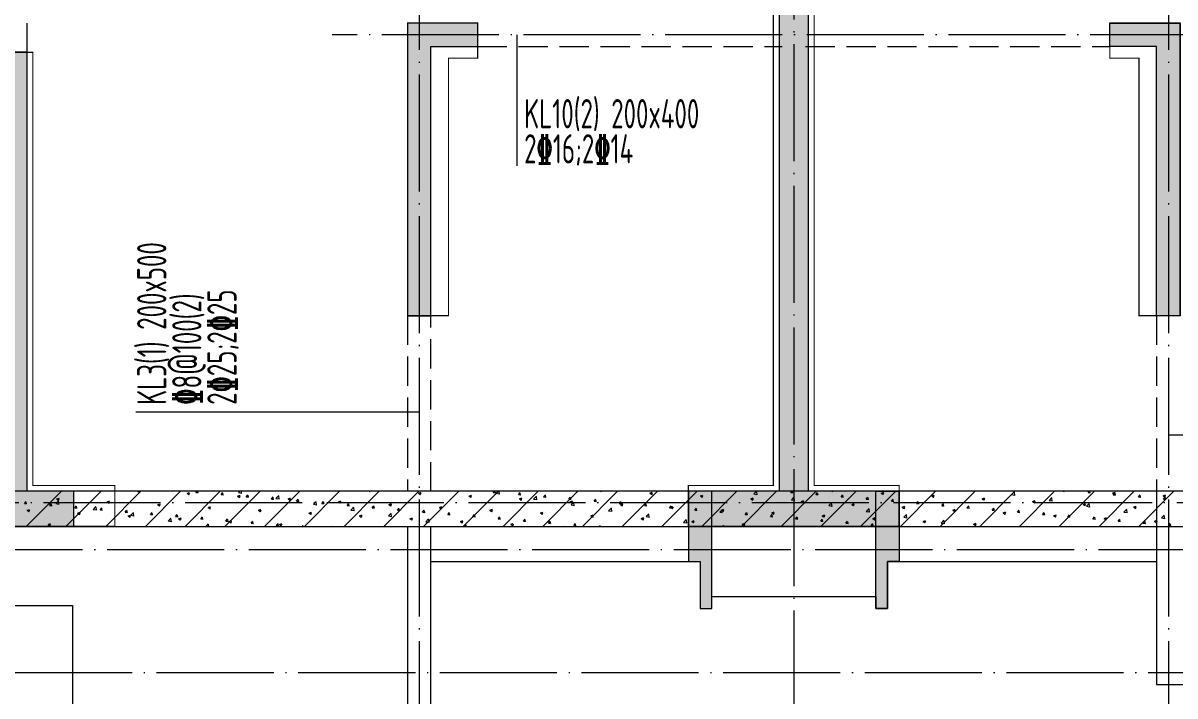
# Model space of a CAD drawing. Extents: x 5874492 to 7194610, y -939842 to -279257.
# Drawn here: x 6924062 to 6933902, y -455056 to -449307 of the extents above; entities that cross this region are included whole.
import ezdxf

# ---------------------------------------------------------------- set-up
doc = ezdxf.new("R2010")
doc.units = 0
doc.header["$LTSCALE"] = 1000
doc.linetypes.add('DASH', pattern=[0.35, 0.25, -0.1])
doc.linetypes.add('DOTE', pattern=[2.4200000000000004, 2, -0.2, 0.02, -0.2])
for name, color, linetype, lineweight in [('A-轴线-塔楼', 1, 'DOTE', 9), ('A-轴线-隔墙', 41, 'DOTE', 9), ('S-基础-DQ', 6, 'Continuous', 20), ('S-基础-HATCH', 251, 'Continuous', 20), ('S-墙柱-HATCH', 251, 'Continuous', 20), ('S-墙柱-WALL', 6, 'Continuous', 20), ('S-大样-HATCH', 251, 'Continuous', 20), ('S-大样-实线', 2, 'Continuous', 20), ('S-板-BEAM', 4, 'DASH', 20), ('S-板-BEAM-CON', 2, 'Continuous', 20), ('S-板-COLU', 50, 'DASH', 20), ('S-板-模板线条', 140, 'Continuous', 20), ('S-梁-垂直集中标注', 45, 'Continuous', 20), ('S-梁-水平集中标注', 191, 'Continuous', 20)]:
    doc.layers.add(name, color=color, linetype=linetype, lineweight=lineweight)
doc.styles.add('样式 1', font='tssdeng.shx', dxfattribs={"width": 0.7, "bigfont": 'tssdchn.shx'})

# ---------------------------------------------------------------- blocks, each defined once
blk = doc.blocks.new('20191023.11405152')
at = {"layer": 'S-大样-HATCH'}
h = blk.add_hatch(color=256, dxfattribs=at)
h.dxf.hatch_style = 1
h.paths.add_polyline_path([(-99.99999995809048, 0), (0, 0), (-5.774199962615967e-08, -399.9999999129213), (99.99999995809048, -399.9999999129213), (99.99999995809048, 600.0007398887537), (-99.99999995809048, 600.0007398887537)])
at = {"layer": 'S-大样-实线'}
blk.add_lwpolyline([(-99.99999995809048, 0), (0, 0), (-5.774199962615967e-08, -399.9999999129213), (99.99999995809048, -399.9999999129213), (99.99999995809048, 600.0007398887537), (-99.99999995809048, 600.0007398887537)], close=True, dxfattribs=at)
blk = doc.blocks.new('ndgfjhgkjhk')
at = {"layer": 'S-板-BEAM'}
for p, q in [((6614444.781736528, -525604.5655239815), (6614444.781736528, -521954.5655239704)), ((6618294.781736528, -525554.5647839704), (6620894.781736528, -525554.5647839704)), ((6621094.781736528, -525554.5647839704), (6623694.781736528, -525554.5647839704)), ((6617694.781736534, -527854.5655239704), (6617694.781736532, -529354.5647839757)), ((6617894.781736532, -529354.5647839757), (6617894.781736534, -527854.5655239704)), ((6624094.781736532, -527854.5655239704), (6624094.781736535, -529354.7282486943))]:
    blk.add_line(p, q, dxfattribs=at)
at = {"layer": 'S-板-BEAM-CON'}
for p, q in [((6624094.781736535, -529354.7282486943), (6624094.782698686, -531004.565524007, 0.0001573644520378435)), ((6617694.781736532, -529654.5655237847), (6617694.781736532, -532104.5662180142)), ((6617894.781736532, -532104.5662180132), (6617894.781736532, -529654.5647839757)), ((6624094.782698686, -531004.565524007, 0.0001573644520378435), (6631294.780387018, -531004.565524007, 0.0001573644520378435))]:
    blk.add_line(p, q, dxfattribs=at)
at = {"layer": 'S-板-模板线条', "ltscale": 0.5}
for p, q in [((6617894.781652414, -529954.5655239855), (6620194.781652479, -529954.5655242747)), ((6620194.781652479, -529954.5655242747), (6620194.78165248, -530354.5655239834)), ((6621794.781652429, -530354.5503026142), (6621794.781652444, -529954.5503026216)), ((6621794.781652444, -529954.5503026216), (6624094.781542721, -529954.5503026217)), ((6620294.781652506, -530354.550302619), (6620294.781652506, -530254.550302619)), ((6620294.781652506, -530254.550302619), (6621694.781652506, -530254.5503026146)), ((6621694.781652506, -530254.5503026146), (6621694.781652506, -530354.550302619)), ((6620194.78165248, -530354.5655239834), (6620294.781652506, -530354.550302619)), ((6621694.781652506, -530354.550302619), (6621794.781652429, -530354.5503026142))]:
    blk.add_line(p, q, dxfattribs=at)
blk = doc.blocks.new('ZHOUWANG2')
at = {"layer": 'A-轴线-塔楼', "linetype": 'DOTE', "ltscale": 0.5}
for p, q in [((184446.0602965998, 135009.8035206748), (184446.0602966985, 108020.6245052192)), ((181246.0602966947, 125069.5259218521), (181246.0602966957, 108020.6245052352)), ((187646.0602965523, 125069.5179403506), (187646.0602966975, 108020.6245052355)), ((201287.8304158961, 120569.5259218568), (180501.9830198027, 120569.5259218568)), ((227437.4168482991, 116569.5259218569), (165262.4269482605, 116569.5259218568))]:
    blk.add_line(p, q, dxfattribs=at)
at = {"layer": 'A-轴线-隔墙', "ltscale": 0.5}
for p, q in [((201360.3734389776, 116169.5259218569), (165262.4269482605, 116169.5259218568)), ((209043.5298984842, 115119.5259218535), (165262.4269482605, 115119.5259218568))]:
    blk.add_line(p, q, dxfattribs=at)
blk = doc.blocks.new('sfdgjhgfhgkjhk')
at = {"layer": 'S-基础-DQ'}
for points in [[(6945492.327695489, 358792.4430657441), (6945492.327695489, 356336.1219311192), (6963809.173096254, 356336.1219311253), (6963809.17309672, 354236.1219309106), (6966809.173096037, 354236.1219307937), (6966809.17309591, 354586.1247835521), (6971909.173095971, 354586.1247835759), (6971909.173097704, 347036.121931096), (6977909.173096014, 347036.121931096), (6977909.173096014, 339686.121931096), (6931592.327073317, 339686.121931096), (6931592.327074308, 336293.6515702161)], [(6931892.327074308, 336293.6515702159), (6931892.327073405, 339386.121931096), (6978209.173096014, 339386.121931096), (6978209.173096014, 347336.121931096), (6972209.173097635, 347336.121931096), (6972209.173095902, 354886.1247835954), (6966509.173095774, 354886.1247835689), (6966509.173095962, 354536.1219308058), (6964109.173096655, 354536.1219309036), (6964109.17309621, 356636.1219311253), (6945792.327695489, 356636.1219311206), (6945792.327695489, 358792.4430657441)]]:
    blk.add_lwpolyline(points, dxfattribs=at)
at = {"layer": 'S-基础-HATCH'}
for p, q in [((6941237.207838142, 339582.804365764), (6941251.670559361, 339600.0403657342)), ((6941255.806347395, 339577.9086340294), (6941252.33757884, 339596.7134394957)), ((6941252.745452447, 339386.121931097), (6941552.745452447, 339686.121931097)), ((6941504.438032947, 339581.2425855477), (6941527.804581576, 339605.5955505653)), ((6941512.404837941, 339620.2372145918), (6941533.410397537, 339628.3004934565)), ((6941512.406301159, 339620.2372248226), (6941527.328977466, 339610.1717525602)), ((6941527.991868583, 339606.8599346951), (6941534.074765841, 339624.9886805108)), ((6941531.766514476, 339574.2585485196), (6941528.452059137, 339602.749491488)), ((6941592.156707417, 339386.1219310975), (6941892.156707417, 339686.1219310975)), ((6941931.567962386, 339386.1219310965), (6942231.567962386, 339686.121931097)), ((6941943.54366873, 339596.2108937691), (6941964.549228326, 339604.2741726339)), ((6941943.545132079, 339596.2109040372), (6941958.467808385, 339586.1454317748)), ((6941959.130676525, 339582.8332766763), (6941965.213573784, 339600.962022492)), ((6942205.764898229, 339686.1219310965), (6942210.534523633, 339682.9047781393)), ((6942211.197465098, 339679.5924256891), (6942213.388367378, 339686.1219310967)), ((6942270.979217356, 339386.121931097), (6942570.979217356, 339686.121931097)), ((6942610.390472325, 339386.1219310979), (6942910.390472325, 339686.121931097)), ((6942626.749214674, 339668.9439193242), (6942647.754774271, 339677.007198189)), ((6942626.750678248, 339668.9439296163), (6942641.673354554, 339658.8784573539)), ((6942642.336273041, 339655.5657676699), (6942648.4191703, 339673.6945134856)), ((6942701.828821438, 339676.6825224383), (6942709.749425762, 339686.1219310964)), ((6942701.829442007, 339676.6836419614), (6942719.760946573, 339675.1148385919)), ((6942720.427392154, 339671.7856398489), (6942717.782893844, 339686.1219310971)), ((6942917.006876218, 339657.8568819436), (6942931.469597436, 339675.0928819138)), ((6942917.007496795, 339657.8580015278), (6942934.93900136, 339656.2891981584)), ((6942935.605430529, 339652.9598303824), (6942932.136661974, 339671.7646358486)), ((6942949.801727295, 339386.121931097), (6943249.801727295, 339686.121931097)), ((6943057.888045464, 339644.9175985019), (6943078.89360506, 339652.9808773667)), ((6943057.889509168, 339644.9176088311), (6943072.812185474, 339634.8521365687)), ((6943065.525874849, 339674.8553485654), (6943076.336104668, 339686.121931097)), ((6943065.525978216, 339674.856486155), (6943092.207004433, 339670.7185108043)), ((6943073.475080981, 339631.5391096515), (6943079.55797824, 339649.6678554672)), ((6943092.854405819, 339667.8702926351), (6943090.73112613, 339686.1219310964)), ((6943132.184931, 339639.0312414488), (6943146.647652218, 339656.267241419)), ((6943132.185551582, 339639.0323610943), (6943150.117056147, 339637.4635577248)), ((6943150.783468903, 339634.1340209154), (6943147.314700347, 339652.9388263816)), ((6943289.212982265, 339386.1219310975), (6943589.212982265, 339686.1219310979)), ((6943347.36298578, 339620.2056009542), (6943361.825706998, 339637.4416009244)), ((6943347.363606369, 339620.2067206608), (6943365.295110934, 339618.6379172913)), ((6943365.961507276, 339615.3082114484), (6943362.49273872, 339634.1130169146)), ((6943385.698189436, 339625.1996442656), (6943409.064738066, 339649.5526092833)), ((6943385.698292822, 339625.2007819472), (6943412.379319039, 339621.0628065965)), ((6943413.026675738, 339618.2143883476), (6943409.712220399, 339646.705331316)), ((6943489.026876255, 339620.8912776796), (6943510.032435851, 339628.9545565444)), ((6943489.028340088, 339620.8912880457), (6943503.951016394, 339610.8258157832)), ((6943504.613888924, 339607.5124516323), (6943510.696786183, 339625.641197448)), ((6943562.54104056, 339601.3799604593), (6943577.003761779, 339618.6159604295)), ((6943562.541661156, 339601.3810802273), (6943580.473165722, 339599.8122768578)), ((6943581.139545651, 339596.4824019819), (6943577.670777095, 339615.2872074482)), ((6943628.624237234, 339386.121931097), (6943928.624237234, 339686.121931097)), ((6943705.870504024, 339575.5439399677), (6943729.237052654, 339599.8969049854)), ((6943733.198945658, 339568.5584840581), (6943729.884490319, 339597.0494270265)), ((6943777.71909534, 339582.5543199642), (6943792.181816558, 339599.7903199344)), ((6943796.317584026, 339577.6565925151), (6943792.84881547, 339596.4613979813)), ((6943920.165707044, 339596.8649568571), (6943941.171266641, 339604.9282357218)), ((6943920.167171009, 339596.8649672598), (6943935.089847315, 339586.7994949973)), ((6943935.752696865, 339583.4857936135), (6943941.835594124, 339601.6145394292)), ((6943968.035492204, 339386.121931097), (6944268.035492204, 339686.1219310975)), ((6944183.356625764, 339686.1219310965), (6944187.156562563, 339683.5588413621)), ((6944187.81948544, 339680.2449426271), (6944189.791442983, 339686.1219310968)), ((6944307.446747173, 339386.1219310965), (6944607.446747173, 339686.121931097)), ((6944603.371252987, 339669.5979824117), (6944624.376812583, 339677.6612612765)), ((6944603.372717177, 339669.5979928393), (6944618.295393483, 339659.5325205769)), ((6944618.958293382, 339656.218284608), (6944625.041190641, 339674.3470304237)), ((6944646.858002143, 339386.1219310975), (6944946.858002143, 339686.1219310975)), ((6944986.269257111, 339386.1219310965), (6945286.269257111, 339686.121931097)), ((6945034.510083778, 339645.5716615894), (6945055.515643374, 339653.6349404542)), ((6945034.511548097, 339645.5716720537), (6945049.434224403, 339635.5061997912)), ((6945050.097101324, 339632.1916265887), (6945056.179998583, 339650.3203724044)), ((6945242.340078636, 339676.4324766378), (6945250.470496299, 339686.121931097)), ((6945242.340699377, 339676.4335968695), (6945260.272203943, 339674.8647935)), ((6945260.938628785, 339671.5335983345), (6945258.24763844, 339686.1219310969)), ((6945266.958345928, 339669.1567029845), (6945283.236397796, 339686.1219310968)), ((6945266.958449387, 339669.1578411861), (6945293.639475605, 339665.0198658354)), ((6945294.286837003, 339662.1702281751), (6945291.500448018, 339686.1219310961)), ((6945325.680512082, 339386.121931097), (6945625.680512082, 339686.121931097)), ((6945457.518133418, 339657.6068361426), (6945471.980854636, 339674.8428361128)), ((6945457.518754165, 339657.6079564359), (6945475.45025873, 339656.0391530665)), ((6945465.648914568, 339621.5453407673), (6945486.654474164, 339629.6086196321)), ((6945465.650379018, 339621.5453512684), (6945480.573055324, 339611.479879006)), ((6945476.116667159, 339652.707788868), (6945472.647898603, 339671.5125943342)), ((6945481.235909265, 339608.1649685699), (6945487.318806524, 339626.2937143855)), ((6945587.130660515, 339619.5009986858), (6945610.497209145, 339643.8539637035)), ((6945587.130763993, 339619.5021369783), (6945613.81179021, 339615.3641616277)), ((6945614.459106923, 339612.5143238864), (6945611.144651583, 339641.0052668548)), ((6945665.091767052, 339386.1219310979), (6945965.091767052, 339686.1219310979)), ((6945672.696188197, 339638.781195648), (6945687.158909416, 339656.0171956181)), ((6945672.696808952, 339638.7823160024), (6945690.628313517, 339637.2135126329)), ((6945691.294705533, 339633.881979401), (6945687.825936978, 339652.6867848673)), ((6945887.874242977, 339619.955555153), (6945902.336964196, 339637.1915551231)), ((6945887.874863739, 339619.9566755689), (6945905.806368304, 339618.3878721994)), ((6945896.787745358, 339597.5190199449), (6945917.793304955, 339605.5822988097)), ((6945896.789209938, 339597.5190304838), (6945911.711886244, 339587.4535582213)), ((6945906.472743907, 339615.0561699349), (6945903.003975351, 339633.8609754011)), ((6945907.302975102, 339569.8452943866), (6945930.669523732, 339594.1982594042)), ((6945912.374717208, 339584.1383105511), (6945918.457614467, 339602.2670563667)), ((6946004.503022021, 339386.121931097), (6946304.503022021, 339686.121931097)), ((6946103.052297758, 339601.1299146583), (6946117.515018976, 339618.3659146285)), ((6946103.052918526, 339601.1310351354), (6946120.984423092, 339599.5622317659)), ((6946121.650782281, 339596.2303604677), (6946118.182013725, 339615.0351659339)), ((6946160.948353299, 339686.121931097), (6946163.778601492, 339684.2129045863)), ((6946164.441505782, 339680.897459564), (6946166.194518588, 339686.121931096)), ((6946318.230352538, 339582.3042741631), (6946332.693073756, 339599.5402741333)), ((6946336.828820656, 339577.4045510011), (6946333.3600521, 339596.2093564674)), ((6946343.914276991, 339386.121931097), (6946643.914276991, 339686.1219310975)), ((6946579.993291302, 339670.2520454997), (6946600.998850898, 339678.3153243645)), ((6946579.994756106, 339670.2520560626), (6946594.917432413, 339660.1865838002)), ((6946595.580313723, 339656.8708015447), (6946601.663210982, 339674.9995473603)), ((6946683.32553196, 339386.121931097), (6946983.32553196, 339686.121931097)), ((6947011.132122091, 339646.2257246774), (6947032.137681687, 339654.2890035422)), ((6947011.133587026, 339646.2257352776), (6947026.056263332, 339636.1602630151)), ((6947022.73678693, 339386.1219310975), (6947322.73678693, 339686.1219310975)), ((6947026.719121666, 339632.8441435259), (6947032.802018925, 339650.9728893416)), ((6947362.148041898, 339386.1219310965), (6947662.148041898, 339686.121931097)), ((6947442.270952881, 339622.1994038551), (6947463.276512478, 339630.2626827199)), ((6947442.272417948, 339622.1994144916), (6947457.195094254, 339612.1339422291)), ((6947457.857929607, 339608.8174855075), (6947463.940826866, 339626.9462313232)), ((6947468.390817007, 339663.4580574041), (6947490.136690923, 339686.1219310957)), ((6947468.390920558, 339663.4591962171), (6947495.071946776, 339659.3212208665)), ((6947495.719268185, 339656.4701637139), (6947492.404812845, 339684.9611066823)), ((6947701.559296869, 339386.121931097), (6948001.559296869, 339686.121931097)), ((6947782.851335835, 339676.1824308372), (6947791.191566835, 339686.1219310954)), ((6947782.851956747, 339676.1835517776), (6947800.783461313, 339674.6147484081)), ((6947788.563131594, 339613.8023531054), (6947811.929680224, 339638.1553181231)), ((6947788.563235164, 339613.8034920093), (6947815.244261381, 339609.6655166587)), ((6947801.449865415, 339671.2815568206), (6947798.712383034, 339686.1219310971)), ((6947815.891538106, 339606.8142594257), (6947812.577082766, 339635.3052023941)), ((6947873.409783671, 339598.1730830327), (6947894.415343267, 339606.2363618974)), ((6947873.411248866, 339598.173093707), (6947888.333925173, 339588.1076214445)), ((6947888.996737549, 339584.7908274883), (6947895.079634808, 339602.919573304)), ((6947998.029390614, 339657.3567903424), (6948012.492111833, 339674.5927903125)), ((6947998.030011535, 339657.357911344), (6948015.9615161, 339655.7891079746)), ((6948016.627903789, 339652.4557473545), (6948013.159135234, 339671.2605528207)), ((6948040.970551839, 339386.1219310979), (6948340.970551838, 339686.121931097)), ((6948138.540080834, 339686.1219310963), (6948140.400640422, 339684.8669678085)), ((6948141.063526124, 339681.5499765016), (6948142.597594192, 339686.1219310967)), ((6948213.207445395, 339638.5311498483), (6948227.670166614, 339655.7671498185)), ((6948213.208066322, 339638.5322709105), (6948231.139570887, 339636.963467541)), ((6948231.805942163, 339633.6299378867), (6948228.337173607, 339652.4347433529)), ((6948380.381806808, 339386.121931097), (6948680.381806808, 339686.121931097)), ((6948428.385500175, 339619.7055093535), (6948442.848221393, 339636.9415093237)), ((6948428.386121109, 339619.706630477), (6948446.317625674, 339618.1378271075)), ((6948446.983980538, 339614.8041284211), (6948443.515211983, 339633.6089338873)), ((6948556.615329614, 339670.906108587), (6948577.62088921, 339678.9693874518)), ((6948556.616795036, 339670.9061192852), (6948571.539471342, 339660.8406470228)), ((6948572.202334065, 339657.5233184828), (6948578.285231324, 339675.6520642985)), ((6948643.563554955, 339600.8798688584), (6948658.026276173, 339618.1158688286)), ((6948643.564175896, 339600.8809900435), (6948661.495680462, 339599.312186674)), ((6948662.162018912, 339595.9783189533), (6948658.693250356, 339614.7831244195)), ((6948719.793061776, 339386.1219310975), (6949019.793061777, 339686.1219310979)), ((6948858.741609734, 339582.0542283637), (6948873.204330953, 339599.2902283338)), ((6948877.340057286, 339577.1525094872), (6948873.87128873, 339595.9573149534)), ((6948987.754160404, 339646.8797877651), (6949008.75972, 339654.9430666299)), ((6948987.755625956, 339646.8797985008), (6949002.678302262, 339636.8143262384)), ((6949003.341142007, 339633.496660464), (6949009.424039266, 339651.6254062797)), ((6949059.204316746, 339386.121931097), (6949359.204316746, 339686.121931097)), ((6949398.615571717, 339386.121931097), (6949698.615571717, 339686.1219310975)), ((6949418.892991194, 339622.8534669425), (6949439.89855079, 339630.9167458073)), ((6949418.894456876, 339622.8534777153), (6949433.817133183, 339612.7880054529)), ((6949434.479949948, 339609.4700024448), (6949440.562847207, 339627.5987482604)), ((6949669.823288085, 339657.7594118245), (6949693.189836714, 339682.1123768422)), ((6949669.823391729, 339657.7605512483), (6949696.504417947, 339653.6225758976)), ((6949697.151699371, 339650.7700992537), (6949693.837244031, 339679.2610422221)), ((6949738.026826685, 339386.1219310965), (6950038.026826685, 339686.121931097)), ((6949850.031821984, 339598.8271461205), (6949871.03738158, 339606.8904249853)), ((6949850.033287797, 339598.8271569302), (6949864.955964103, 339588.7616846677)), ((6949865.618757891, 339585.4433444263), (6949871.701655149, 339603.572090242)), ((6949989.995602673, 339608.1037075255), (6950013.362151302, 339632.4566725431)), ((6949989.995706335, 339608.1048470405), (6950016.676732552, 339603.9668716898)), ((6950017.32396929, 339601.1141949656), (6950014.00951395, 339629.605137934)), ((6950077.438081656, 339386.1219310975), (6950377.438081656, 339686.1219310975)), ((6950116.131808368, 339686.1219310968), (6950117.022679351, 339685.5210310317)), ((6950117.685546465, 339682.2024934393), (6950119.000669796, 339686.1219310964)), ((6950323.362593032, 339675.9323850371), (6950331.912637373, 339686.121931096)), ((6950323.363214117, 339675.9335066855), (6950341.294718682, 339674.364703316)), ((6950341.961102046, 339671.0295153066), (6950339.17712763, 339686.1219310974)), ((6950416.849336624, 339386.1219310965), (6950716.849336624, 339686.121931097)), ((6950533.237367928, 339671.5601716751), (6950554.242927524, 339679.6234505399)), ((6950533.238833965, 339671.560182509), (6950548.161510271, 339661.4947102466)), ((6950538.540647813, 339657.1067445424), (6950553.003369031, 339674.3427445125)), ((6950538.541268904, 339657.107866252), (6950556.472773469, 339655.5390628825)), ((6950548.824354407, 339658.1758354204), (6950554.907251666, 339676.3045812361)), ((6950557.139140419, 339652.2037058401), (6950553.670371863, 339671.0085113063)), ((6950753.718702592, 339638.281104047), (6950768.18142381, 339655.5171040171)), ((6950753.719323691, 339638.2822258184), (6950771.650828256, 339636.713422449)), ((6950756.260591595, 339386.121931097), (6951056.260591595, 339686.121931097)), ((6950772.317178794, 339633.3778963733), (6950768.848410239, 339652.1827018395)), ((6950964.376198717, 339647.5338508523), (6950985.381758314, 339655.5971297171)), ((6950964.377664885, 339647.5338617233), (6950979.300341192, 339637.4683894609)), ((6950968.896757374, 339619.4554635524), (6950983.359478592, 339636.6914635226)), ((6950968.897378478, 339619.4565853849), (6950986.828883043, 339617.8877820154)), ((6950979.963162349, 339634.1491774012), (6950986.046059608, 339652.2779232169)), ((6950987.495217167, 339614.5520869062), (6950984.026448611, 339633.3568923724)), ((6941237.208458574, 339582.8054848859), (6941255.139963139, 339581.2366815164)), ((6941260.338122787, 339523.4778682145), (6941281.343682383, 339531.5411470793)), ((6941260.33958591, 339523.4778784583), (6941275.262262216, 339513.4124061958)), ((6941275.925080007, 339510.1007856827), (6941282.007977266, 339528.2295314983)), ((6941452.385892923, 339563.9787252697), (6941466.848614141, 339581.2147252399)), ((6941452.386513361, 339563.9798444523), (6941470.318017926, 339562.4110410829)), ((6941470.984385769, 339559.0828245624), (6941467.515617213, 339577.8876300287)), ((6941504.438136256, 339581.2437227081), (6941531.119162474, 339577.1057473574)), ((6941667.563947704, 339545.1530847754), (6941682.026668922, 339562.3890847455)), ((6941667.564568148, 339545.1542040188), (6941685.496072713, 339543.5854006493)), ((6941686.162424144, 339540.2570150972), (6941682.693655589, 339559.0618205635)), ((6941691.476953576, 339499.4515473919), (6941712.482513173, 339507.5148262567)), ((6941691.478416831, 339499.451557673), (6941706.401093137, 339489.3860854105)), ((6941707.06388795, 339486.074127663), (6941713.146785209, 339504.2028734787)), ((6941824.610347534, 339531.5868812494), (6941847.976896163, 339555.9398462671)), ((6941824.610450862, 339531.5880185003), (6941851.29147708, 339527.4500431496)), ((6941851.938784395, 339524.6026442309), (6941848.624329056, 339553.0935871993)), ((6941882.742002483, 339526.3274442814), (6941897.204723701, 339543.5634442516)), ((6941882.742622935, 339526.3285635853), (6941900.674127501, 339524.7597602158)), ((6941901.340462517, 339521.43120563), (6941897.871693961, 339540.2360110962)), ((6942097.920057261, 339507.5018037853), (6942112.38277848, 339524.7378037555)), ((6942097.920677722, 339507.5029231518), (6942115.852182288, 339505.9341197823)), ((6942116.518500892, 339502.6053961634), (6942113.049732337, 339521.4102016296)), ((6942144.782662123, 339481.9311769509), (6942168.149210752, 339506.2841419685)), ((6942172.111054315, 339474.9467399423), (6942168.796598976, 339503.4376829107)), ((6942313.098112043, 339488.6761632916), (6942327.560833261, 339505.9121632617)), ((6942331.696539265, 339483.7795866975), (6942328.227770709, 339502.5843921637)), ((6942374.68249952, 339572.184572947), (6942395.688059117, 339580.2478518118)), ((6942374.683962999, 339572.1845832521), (6942389.606639305, 339562.1191109896)), ((6942390.269484466, 339558.806618657), (6942396.352381725, 339576.9353644727)), ((6942805.82133031, 339548.1582521247), (6942826.826889906, 339556.2215309895)), ((6942805.82279392, 339548.1582624667), (6942820.745470226, 339538.0927902042)), ((6942821.408292408, 339534.7799606383), (6942827.491189667, 339552.9087064539)), ((6943236.960161101, 339524.1319313024), (6943257.965720697, 339532.1952101671)), ((6943236.961624839, 339524.1319416815), (6943251.884301146, 339514.066469419)), ((6943252.547100349, 339510.7533026199), (6943258.629997608, 339528.8820484356)), ((6943668.09899189, 339500.1056104798), (6943689.104551487, 339508.1688893446)), ((6943668.10045576, 339500.105620896), (6943683.023132066, 339490.0401486336)), ((6943683.685908291, 339486.7266446007), (6943689.76880555, 339504.8553904163)), ((6943705.870607427, 339575.5450777394), (6943732.551633645, 339571.4071023887)), ((6943777.719715944, 339582.5554397937), (6943795.651220509, 339580.9866364243)), ((6943992.897150121, 339563.7286794695), (6944007.359871339, 339580.9646794397)), ((6943992.897770731, 339563.7297993602), (6944010.829275296, 339562.1609959907)), ((6944011.4956224, 339558.830783049), (6944008.026853845, 339577.6355885152)), ((6944026.042818612, 339525.8882356688), (6944049.409367242, 339550.2412006864)), ((6944026.042922033, 339525.8893735316), (6944052.723948251, 339521.751398181)), ((6944053.371215577, 339518.9025797704), (6944050.056760238, 339547.3935227388)), ((6944208.0752049, 339544.903038974), (6944222.537926119, 339562.1390389442)), ((6944208.075825518, 339544.9041589267), (6944226.007330083, 339543.3353555572)), ((6944226.673660774, 339540.0049735821), (6944223.204892218, 339558.8097790483)), ((6944346.2151332, 339476.2325313705), (6944369.58168183, 339500.5854963882)), ((6944351.304537833, 339572.8386360345), (6944372.310097429, 339580.9019148993)), ((6944351.306001929, 339572.8386464749), (6944366.228678235, 339562.7731742124)), ((6944366.891504808, 339559.4591355951), (6944372.974402067, 339577.5878814107)), ((6944373.543485497, 339469.2466754817), (6944370.229030157, 339497.7376184501)), ((6944423.253259681, 339526.0773984801), (6944437.7159809, 339543.3133984503)), ((6944423.253880305, 339526.0785184932), (6944441.185384871, 339524.5097151237)), ((6944441.851699148, 339521.1791641162), (6944438.382930593, 339539.9839695824)), ((6944638.43131446, 339507.2517579854), (6944652.894035678, 339524.4877579556)), ((6944638.431935092, 339507.2528780596), (6944656.363439658, 339505.6840746902)), ((6944657.029737522, 339502.3533546492), (6944653.560968966, 339521.1581601154)), ((6944782.443368624, 339548.8123152122), (6944803.44892822, 339556.875594077)), ((6944782.444832848, 339548.8123256897), (6944797.367509155, 339538.7468534273)), ((6944798.030312749, 339535.432477576), (6944804.113210008, 339553.5612233916)), ((6944853.609369241, 339488.4261174908), (6944868.072090459, 339505.662117461)), ((6944872.207775896, 339483.527545183), (6944868.739007341, 339502.3323506492)), ((6945213.582199414, 339524.7859943901), (6945234.58775901, 339532.8492732549)), ((6945213.583663769, 339524.786004904), (6945228.506340075, 339514.7205326416)), ((6945229.169120691, 339511.4058195571), (6945235.25201795, 339529.5345653727)), ((6945644.721030205, 339500.7596735677), (6945665.726589801, 339508.8229524324)), ((6945644.72249469, 339500.7596841188), (6945659.645170996, 339490.6942118563)), ((6945660.307928632, 339487.3791615383), (6945666.390825891, 339505.5079073539)), ((6945907.303078598, 339569.8464327705), (6945933.984104816, 339565.7084574199)), ((6945934.631376842, 339562.8584195978), (6945931.316921502, 339591.3493625662)), ((6946227.475289691, 339520.1895900881), (6946250.841838321, 339544.5425551058)), ((6946227.475393204, 339520.1907285628), (6946254.156419422, 339516.0527532121)), ((6946254.803646763, 339513.2025153096), (6946251.489191423, 339541.693458278)), ((6946318.230973314, 339582.3053947018), (6946336.162477879, 339580.7365913324)), ((6946327.926576148, 339573.4926991225), (6946348.932135744, 339581.5559779873)), ((6946327.928040857, 339573.4927096991), (6946342.850717164, 339563.4272374367)), ((6946343.513525149, 339560.1116525328), (6946349.596422408, 339578.2403983484)), ((6946533.408407317, 339563.4786336687), (6946547.871128536, 339580.7146336389)), ((6946533.409028101, 339563.4797542683), (6946551.340532666, 339561.9109508988)), ((6946547.647604278, 339470.5338857903), (6946571.014152908, 339494.886850808)), ((6946552.00685903, 339558.5787415341), (6946548.538090474, 339577.3835470004)), ((6946748.586462098, 339544.6529931739), (6946763.049183317, 339561.8889931441)), ((6946748.587082888, 339544.6541138348), (6946766.518587453, 339543.0853104653)), ((6946759.065406937, 339549.4663783002), (6946780.070966533, 339557.529657165)), ((6946759.066871778, 339549.466388913), (6946773.989548084, 339539.4009166505)), ((6946767.184897404, 339539.7529320683), (6946763.716128848, 339558.5577375345)), ((6946774.652333091, 339536.084994513), (6946780.73523035, 339554.2137403287)), ((6946963.764516878, 339525.8273526793), (6946978.227238096, 339543.0633526494)), ((6946963.765137675, 339525.8284734013), (6946981.696642241, 339524.2596700318)), ((6946982.362935778, 339520.9271226016), (6946978.894167222, 339539.7319280678)), ((6947178.942571658, 339507.0017121845), (6947193.405292876, 339524.2377121547)), ((6947178.943192462, 339507.0028329677), (6947196.874697028, 339505.4340295983)), ((6947190.204237727, 339525.4400574779), (6947211.209797324, 339533.5033363426)), ((6947190.205702698, 339525.4400681279), (6947205.128379004, 339515.3745958655)), ((6947197.540974152, 339502.1013131358), (6947194.072205597, 339520.906118602)), ((6947205.791141032, 339512.0583364943), (6947211.874038291, 339530.18708231)), ((6947394.120626439, 339488.1760716905), (6947408.583347658, 339505.4120716606)), ((6947412.719012526, 339483.2755036691), (6947409.25024397, 339502.0803091353)), ((6947621.343068517, 339501.4137366554), (6947642.348628113, 339509.4770155202)), ((6947621.344533619, 339501.413747342), (6947636.267209926, 339491.3482750795)), ((6947636.929948974, 339488.0316784754), (6947643.012846233, 339506.1604242911)), ((6948108.735446182, 339564.1466488074), (6948132.101994812, 339588.4996138251)), ((6948108.735549769, 339564.1477878016), (6948135.416575987, 339560.0098124509)), ((6948136.063808026, 339557.1583551371), (6948132.749352686, 339585.6492981055)), ((6948304.54861446, 339574.1467622098), (6948325.554174056, 339582.2100410746)), ((6948304.550079787, 339574.1467729213), (6948319.472756093, 339564.0813006588)), ((6948320.13554549, 339560.7641694695), (6948326.218442749, 339578.8929152852)), ((6948428.90776077, 339514.4909445083), (6948452.2743094, 339538.843909526)), ((6948428.907864375, 339514.4920835938), (6948455.588890593, 339510.3541082431)), ((6948456.236077945, 339507.5024508493), (6948452.921622605, 339535.9933938177)), ((6948735.68744525, 339550.1204413879), (6948756.693004847, 339558.1837202527)), ((6948735.688910708, 339550.1204521356), (6948750.611587014, 339540.0549798731)), ((6948751.274353432, 339536.7375114503), (6948757.357250691, 339554.8662572659)), ((6948858.742230684, 339582.0553496099), (6948876.673735249, 339580.4865462405)), ((6949073.919664515, 339563.228587869), (6949088.382385734, 339580.4645878391)), ((6949073.920285471, 339563.2297091764), (6949091.851790036, 339561.6609058069)), ((6949092.51809566, 339558.3267000209), (6949089.049327104, 339577.1315054871)), ((6949166.82627604, 339526.0941205653), (6949187.831835636, 339534.1573994301)), ((6949166.827741628, 339526.0941313512), (6949181.750417934, 339516.0286590887)), ((6949182.413161374, 339512.710853432), (6949188.496058633, 339530.8395992476)), ((6949289.097719295, 339544.4029473747), (6949303.560440513, 339561.6389473449)), ((6949289.098340258, 339544.4040687429), (6949307.029844823, 339542.8352653734)), ((6949307.696134034, 339539.5008905538), (6949304.227365478, 339558.30569602)), ((6949504.275774076, 339525.5773068796), (6949518.738495294, 339542.8133068498)), ((6949504.276395045, 339525.5784283094), (6949522.207899611, 339524.0096249399)), ((6949522.874172408, 339520.6750810878), (6949519.405403852, 339539.479886554)), ((6949597.96510683, 339502.0677997433), (6949618.970666426, 339510.1310786081)), ((6949597.966572548, 339502.0678105657), (6949612.889248854, 339492.0023383033)), ((6949613.551969317, 339488.6841954131), (6949619.634866576, 339506.8129412288)), ((6949719.453828855, 339506.7516663843), (6949733.916550074, 339523.9876663545)), ((6949719.454449832, 339506.7527878758), (6949737.385954398, 339505.1839845064)), ((6949738.052210782, 339501.8492716204), (6949734.583442226, 339520.6540770866)), ((6949934.631883637, 339487.92602589), (6949949.094604855, 339505.1620258602)), ((6949953.230249158, 339483.0234621548), (6949949.761480602, 339501.828267621)), ((6950281.170652774, 339574.8008252979), (6950302.17621237, 339582.8641041627)), ((6950281.172118717, 339574.8008361445), (6950296.094795023, 339564.735363882)), ((6950296.757565832, 339561.4166864072), (6950302.840463091, 339579.5454322228)), ((6950310.167917261, 339558.4480032274), (6950333.53446589, 339582.8009682451)), ((6950310.16802094, 339558.4491428327), (6950336.849047158, 339554.3111674821)), ((6950337.49623921, 339551.4582906772), (6950334.18178387, 339579.9492336456)), ((6950630.340231848, 339508.7922989281), (6950653.706780477, 339533.1452639457)), ((6950630.340335546, 339508.7934386249), (6950657.021361764, 339504.6554632743)), ((6950657.668509129, 339501.8023863882), (6950654.354053789, 339530.2933293566)), ((6950712.309483564, 339550.7745044751), (6950733.31504316, 339558.8377833399)), ((6950712.310949637, 339550.7745153594), (6950727.233625943, 339540.7090430969)), ((6950727.896373774, 339537.3900283888), (6950733.979271033, 339555.5187742044)), ((6941439.410238422, 339402.6922010147), (6941460.415798019, 339410.7554798794)), ((6941439.411701581, 339402.6922113086), (6941454.334377888, 339392.6267390462)), ((6941454.997099375, 339389.3149786502), (6941461.079996634, 339407.4437244659)), ((6942122.615784367, 339475.4252265698), (6942143.621343963, 339483.4885054345)), ((6942122.617247751, 339475.4252368876), (6942137.539924057, 339465.3597646251)), ((6942138.20269589, 339462.0474696442), (6942144.285593149, 339480.1762154599)), ((6942144.782765468, 339481.9323142925), (6942171.463791685, 339477.7943389419)), ((6942313.09873251, 339488.6772827182), (6942331.030237075, 339487.1084793488)), ((6942464.95497671, 339432.2754726512), (6942488.321525339, 339456.6284376689)), ((6942464.955080073, 339432.2766100848), (6942491.636106291, 339428.1386347341)), ((6942492.283324234, 339425.2908356537), (6942488.968868895, 339453.7817786221)), ((6942528.276166823, 339469.8505227962), (6942542.738888041, 339487.0865227663)), ((6942528.276787297, 339469.8516422847), (6942546.208291862, 339468.2828389152)), ((6942546.874577641, 339464.9537772299), (6942543.405809086, 339483.7585826961)), ((6942553.754615156, 339451.3989057475), (6942574.760174752, 339459.4621846122)), ((6942553.756078671, 339451.3989161024), (6942568.678754977, 339441.33344384)), ((6942569.341503833, 339438.0208116251), (6942575.424401092, 339456.1495574407)), ((6942743.454221603, 339451.0248823015), (6942757.916942821, 339468.2608822717)), ((6942743.454842084, 339451.0260018512), (6942761.386346649, 339449.4571984817)), ((6942762.052616014, 339446.127967764), (6942758.583847458, 339464.9327732302)), ((6942788.487599004, 339386.1219310965), (6942808.493839926, 339406.9727333711)), ((6942811.235603215, 339386.1219310967), (6942809.141138814, 339404.125874334)), ((6942958.632276384, 339432.1992418067), (6942973.094997603, 339449.4352417769)), ((6942958.632896871, 339432.2003614177), (6942976.564401437, 339430.6315580482)), ((6942977.23065439, 339427.3021582975), (6942973.761885834, 339446.1069637637)), ((6942984.893445947, 339427.3725849251), (6943005.899005543, 339435.4358637899)), ((6942984.894909591, 339427.372595317), (6942999.817585898, 339417.3071230546)), ((6943000.480311774, 339413.9941536066), (6943006.563209033, 339432.1228994223)), ((6943173.810331164, 339413.3736013121), (6943188.273052382, 339430.6096012822)), ((6943173.810951659, 339413.3747209841), (6943191.742456224, 339411.8059176147)), ((6943192.408692763, 339408.4763488306), (6943188.939924208, 339427.2811542968)), ((6943388.988385945, 339394.5479608172), (6943403.451107163, 339411.7839607873)), ((6943407.586731136, 339389.6505393636), (6943404.11796258, 339408.4553448298)), ((6943416.032276737, 339403.3462641026), (6943437.037836333, 339411.4095429674)), ((6943416.033740511, 339403.3462745319), (6943430.956416817, 339393.2808022694)), ((6943431.619119717, 339389.9674955874), (6943437.702016976, 339408.0962414031)), ((6944099.237822679, 339476.0792896573), (6944120.243382275, 339484.1425685221)), ((6944099.239286681, 339476.0793001101), (6944114.161962987, 339466.0138278477)), ((6944114.824716233, 339462.6999865823), (6944120.907613492, 339480.8287323979)), ((6944346.215236639, 339476.2336693238), (6944372.896262856, 339472.0956939732)), ((6944530.37665347, 339452.052968835), (6944551.382213066, 339460.1162476998)), ((6944530.3781176, 339452.0529793252), (6944545.300793907, 339441.9875070628)), ((6944545.963524175, 339438.6733285632), (6944552.046421434, 339456.8020743788)), ((6944666.387447787, 339426.5768270712), (6944689.753996417, 339450.9297920889)), ((6944666.387551244, 339426.5779651161), (6944693.068577462, 339422.4399897654)), ((6944693.71575542, 339419.590771194), (6944690.40130008, 339448.0817141624)), ((6944853.60998988, 339488.4272376261), (6944871.541494445, 339486.8584342566)), ((6944961.51548426, 339428.0266480129), (6944982.521043857, 339436.0899268776)), ((6944961.51694852, 339428.0266585401), (6944976.439624826, 339417.9611862776)), ((6944977.102332117, 339414.6466705438), (6944983.185229376, 339432.7754163595)), ((6944995.387892133, 339386.121931097), (6945009.926311005, 339401.2740877902)), ((6945012.004925106, 339386.1219310968), (6945010.573569999, 339398.4258098729)), ((6945068.78742402, 339469.6004769957), (6945083.250145239, 339486.8364769659)), ((6945068.788044667, 339469.6015971926), (6945086.719549232, 339468.0327938231)), ((6945087.385814271, 339464.701735717), (6945083.917045715, 339483.5065411832)), ((6945283.965478802, 339450.7748365005), (6945298.42820002, 339468.0108364706)), ((6945283.966099454, 339450.7759567591), (6945301.897604019, 339449.2071533896)), ((6945302.563852645, 339445.8759262496), (6945299.09508409, 339464.6807317158)), ((6945392.654315051, 339404.0003271904), (6945413.659874647, 339412.0636060552)), ((6945392.655779441, 339404.0003377544), (6945407.578455747, 339393.9348654919)), ((6945408.241140058, 339390.620012525), (6945414.324037317, 339408.7487583407)), ((6945499.143533582, 339431.9491960058), (6945513.6062548, 339449.185195976)), ((6945499.144154241, 339431.9503163255), (6945517.075658807, 339430.3815129561)), ((6945517.741891019, 339427.0501167831), (6945514.273122463, 339445.8549222493)), ((6945714.321588362, 339413.1235555108), (6945728.78430958, 339430.359555481)), ((6945714.322209029, 339413.124675892), (6945732.253713594, 339411.5558725225)), ((6945732.919929394, 339408.2243073162), (6945729.451160838, 339427.0291127824)), ((6945929.499643142, 339394.2979150162), (6945943.962364361, 339411.5339149864)), ((6945948.097967767, 339389.3984978501), (6945944.629199211, 339408.2033033163)), ((6946075.859860994, 339476.7333527453), (6946096.86542059, 339484.7966316101)), ((6946075.861325609, 339476.7333633341), (6946090.784001916, 339466.6678910717)), ((6946091.446736575, 339463.3525035191), (6946097.529633834, 339481.4812493348)), ((6946506.998691783, 339452.707031923), (6946528.00425138, 339460.7703107878)), ((6946507.000156529, 339452.7070425495), (6946521.922832835, 339442.6415702871)), ((6946522.585544515, 339439.3258454998), (6946528.668441774, 339457.4545913155)), ((6946547.64770781, 339470.535024355), (6946574.328734027, 339466.3970490043)), ((6946574.975916682, 339463.5466110217), (6946571.661461342, 339492.0375539901)), ((6946867.819918866, 339420.8781814912), (6946891.186467496, 339445.2311465089)), ((6946867.820022415, 339420.8793201472), (6946894.501048633, 339416.7413447966)), ((6946895.148186602, 339413.8907067322), (6946891.833731262, 339442.3816497006)), ((6946938.137522574, 339428.6807111006), (6946959.14308217, 339436.7439899654)), ((6946938.13898745, 339428.6807217633), (6946953.061663756, 339418.6152495009)), ((6946953.724352458, 339415.2991874811), (6946959.807249717, 339433.4279332967)), ((6947369.276353363, 339404.6543902782), (6947390.281912959, 339412.717669143)), ((6947369.27781837, 339404.6544009783), (6947384.200494676, 339394.5889287158)), ((6947384.8631604, 339391.2725294626), (6947390.946057659, 339409.4012752783)), ((6947394.12124725, 339488.1771925342), (6947412.052751815, 339486.6083891647)), ((6947609.298681219, 339469.3504311951), (6947623.761402437, 339486.5864311653)), ((6947609.299302037, 339469.3515521007), (6947627.230806602, 339467.7827487312)), ((6947627.897050901, 339464.4496942023), (6947624.428282346, 339483.2544996685)), ((6947824.476735999, 339450.5247907002), (6947838.939457217, 339467.7607906704)), ((6947824.477356824, 339450.5259116672), (6947842.408861389, 339448.9571082977)), ((6947843.075089275, 339445.6238847357), (6947839.606320719, 339464.4286902019)), ((6948039.65479078, 339431.6991502062), (6948054.117511998, 339448.9351501763)), ((6948039.655411611, 339431.7002712336), (6948057.586916177, 339430.1314678642)), ((6948052.481899306, 339477.3874158326), (6948073.487458902, 339485.4506946974)), ((6948052.483364538, 339477.3874265573), (6948067.406040845, 339467.3219542949)), ((6948058.253127649, 339426.7980752696), (6948054.784359094, 339445.6028807358)), ((6948068.068756917, 339464.0050204567), (6948074.151654175, 339482.1337662724)), ((6948254.832845559, 339412.8735097114), (6948269.295566778, 339430.1095096816)), ((6948254.833466399, 339412.8746308001), (6948272.764970964, 339411.3058274306)), ((6948273.431166023, 339407.9722658018), (6948269.962397467, 339426.777071268)), ((6948470.010900339, 339394.0478692162), (6948484.473621557, 339411.2838691864)), ((6948483.620730096, 339453.3610950107), (6948504.626289693, 339461.4243738754)), ((6948483.622195459, 339453.3611057716), (6948498.544871765, 339443.2956335092)), ((6948488.609204398, 339389.1464563362), (6948485.140435843, 339407.9512618024)), ((6948499.207564858, 339439.9783624379), (6948505.290462117, 339458.1071082536)), ((6948749.080075358, 339464.8352402096), (6948772.446623988, 339489.1882052273)), ((6948749.080178981, 339464.836379386), (6948775.761205198, 339460.6984040354)), ((6948776.408347865, 339457.8465465598), (6948773.093892525, 339486.3374895282)), ((6948914.759560886, 339429.3347741881), (6948935.765120482, 339437.3980530528)), ((6948914.76102638, 339429.3347849859), (6948929.683702686, 339419.2693127235)), ((6948930.3463728, 339415.9517044192), (6948936.429270059, 339434.0804502348)), ((6949069.252389945, 339415.1795359105), (6949092.618938575, 339439.5325009282)), ((6949069.252493586, 339415.1806751782), (6949095.933519804, 339411.0426998276)), ((6949096.580617784, 339408.1906422719), (6949093.266162444, 339436.6815852403)), ((6949345.898391676, 339405.3084533661), (6949366.903951272, 339413.3717322309)), ((6949345.899857299, 339405.3084642015), (6949360.822533606, 339395.2429919391)), ((6949361.485180741, 339391.9250463999), (6949367.568078, 339410.0537922155)), ((6949934.63250462, 339487.9271474423), (6949952.564009185, 339486.3583440728)), ((6950029.10393762, 339478.0414789207), (6950050.109497217, 339486.1047577854)), ((6950029.105403469, 339478.0414897805), (6950044.028079775, 339467.9760175181)), ((6950044.690777258, 339464.6575373944), (6950050.773674517, 339482.78628321)), ((6950149.809938417, 339469.1003853949), (6950164.272659635, 339486.3363853651)), ((6950149.810559407, 339469.1015070088), (6950167.742063972, 339467.5327036393)), ((6950168.408287531, 339464.1976526878), (6950164.939518975, 339483.002458154)), ((6950364.987993198, 339450.2747449002), (6950379.450714416, 339467.5107448704)), ((6950364.988614194, 339450.2758665752), (6950382.920118759, 339448.7070632058)), ((6950383.586325906, 339445.3718432218), (6950380.117557351, 339464.176648688)), ((6950460.24276841, 339454.0151580979), (6950481.248328006, 339462.0784369627)), ((6950460.244234389, 339454.0151689948), (6950475.166910695, 339443.9496967324)), ((6950475.8295852, 339440.6308793756), (6950481.912482459, 339458.7596251912)), ((6950580.166047976, 339431.4491044048), (6950594.628769195, 339448.685104375)), ((6950580.166668981, 339431.4502261417), (6950598.098173547, 339429.8814227722)), ((6950598.764364279, 339426.5460337552), (6950595.295595723, 339445.3508392214)), ((6950795.344102758, 339412.6234639103), (6950809.806823976, 339429.8594638805)), ((6950795.344723769, 339412.6245857082), (6950813.276228334, 339411.0557823387)), ((6950813.942402654, 339407.7202242884), (6950810.473634099, 339426.5250297546)), ((6950891.3815992, 339429.9888372759), (6950912.387158796, 339438.0521161407)), ((6950891.383065308, 339429.9888482097), (6950906.305741615, 339419.9233759473)), ((6950906.968393141, 339416.6042213563), (6950913.0512904, 339434.732967172)), ((6950950.512546436, 339459.136594629), (6950973.879095065, 339483.4895596466)), ((6950950.512650152, 339459.1377344172), (6950977.193676369, 339454.9997590665)), ((6950977.840779049, 339452.1464820998), (6950974.52632371, 339480.6374250682)), ((6951010.522157539, 339393.797823416), (6951024.984878757, 339411.0338233861)), ((6951029.120441027, 339388.8944148213), (6951025.651672471, 339407.6992202876)), ((6941889.97274589, 339386.121931097), (6941891.554628809, 339386.7291590573)), ((6943388.989006446, 339394.5490805506), (6943406.920511011, 339392.9802771811)), ((6943612.892750289, 339386.1219310956), (6943618.629161943, 339392.9583202922)), ((6943619.943020007, 339386.121931097), (6943619.296000956, 339389.6295353633)), ((6943864.890891606, 339386.1219310972), (6943868.176667121, 339387.3832221449)), ((6945839.809037322, 339386.1219310972), (6945844.798705436, 339388.0372852329)), ((6945929.500263816, 339394.2990354585), (6945947.431768381, 339392.730232089)), ((6946153.613820827, 339386.1219310956), (6946159.14041914, 339392.7082744911)), ((6946160.407764601, 339386.1219310969), (6946159.807237585, 339389.377493849)), ((6947202.288185259, 339386.1219310965), (6947211.358782084, 339395.5754422098)), ((6947212.774246993, 339386.1219310965), (6947212.006001181, 339392.7257454128)), ((6947814.727183037, 339386.1219310965), (6947821.420743749, 339388.6913483202)), ((6948470.011521186, 339394.0489903666), (6948487.943025751, 339392.4801869971)), ((6948694.334891362, 339386.1219310965), (6948699.651676337, 339392.4582286917)), ((6948700.872509196, 339386.1219310971), (6948700.318474216, 339389.1254523346)), ((6949409.188478386, 339386.121931097), (6949412.791253162, 339389.8767966302)), ((6949413.543568884, 339386.1219310966), (6949413.438432367, 339387.0256809517)), ((6949789.645328753, 339386.1219310968), (6949798.042782063, 339389.3454114082)), ((6951010.522778556, 339393.7989452747), (6951028.454283121, 339392.2301419052))]:
    blk.add_line(p, q, dxfattribs=at)
blk = doc.blocks.new('sdgjhgfjhgfj')
at = {"layer": 'S-板-COLU', "const_width": 10}
for points in [[(6303644.526303068, -409351.6614393906), (6303644.526303068, -409001.6614393906), (6304369.526303068, -409001.6614393906), (6304369.526303068, -408851.6614393906), (6304369.526303068, -408851.6614393906), (6304369.526303068, -404651.6614394202), (6304719.526303068, -404651.6614394202), (6304719.526303068, -408851.6614393906), (6304719.530436808, -408851.6614393906), (6304719.530436808, -409001.6614393906), (6305444.526303068, -409001.6614393906), (6305444.526303068, -409351.6614393906)], [(6301594.526302873, -407551.6614393906), (6301244.526302873, -407551.6614393906), (6301244.526302873, -405051.6614393906), (6301844.526302873, -405051.6614393906), (6301844.526302873, -405351.6614393906), (6301594.526302873, -405351.6614393906)], [(6307494.526303068, -407551.6614393906), (6307494.526303068, -405351.6614393906), (6307244.526303068, -405351.6614393906), (6307244.526303068, -405051.6614393906), (6307844.526303068, -405051.6614393906), (6307844.526303068, -407551.6614393906)], [(6298744.526303068, -409351.6614393906), (6296944.526303068, -409351.6614393906), (6296944.526303068, -409001.6614393906), (6297694.526303068, -409001.6614393906), (6297694.526303068, -408801.6614393906), (6297694.526303068, -408801.6614393906), (6297694.526303068, -405301.6614393906), (6298044.526303068, -405301.6614393906), (6298044.526303068, -408801.6614393906), (6298044.526303068, -408801.6614393906), (6298044.526303068, -409001.6614393906), (6298744.526303068, -409001.6614393906)]]:
    blk.add_lwpolyline(points, close=True, dxfattribs=at)
blk = doc.blocks.new('safdhgfjhgfj')
at = {"layer": 'S-墙柱-HATCH', "ltscale": 0.2}
h = blk.add_hatch(color=256, dxfattribs=at)
h.paths.add_polyline_path([(6293544.526303062, -281423.0350931182), (6293544.526303062, -286793.0350931182), (6293844.526303062, -286793.0350931182), (6293844.526303062, -286023.0350931182), (6296544.526303062, -286023.0350931182), (6296544.526303062, -285823.0350930591), (6296444.52630757, -285823.0350931182), (6293844.526303062, -285823.0350931182), (6293844.526303062, -280773.0350931182), (6293244.526303062, -280773.0350931182), (6293244.526303062, -281423.0350931182)])
h.paths.add_polyline_path([(6288044.526303262, -295923.0364942049), (6287794.526303262, -295923.0364942049), (6287794.526303262, -288523.0364942049), (6288634.526303262, -288523.0364942049), (6288634.526303262, -288273.0364942049), (6287544.526303262, -288273.0364942049), (6287544.526303262, -296523.0364942049), (6288044.526303262, -296523.0364942049)])
h.paths.add_polyline_path([(6314844.526303068, -287823.0364942049), (6315844.526303068, -287823.0364942049), (6315844.526303068, -287623.0364942049), (6314644.526303068, -287623.0364942049), (6314644.526303068, -290323.0364942049), (6314844.526303068, -290323.0364942049)])
h.paths.add_polyline_path([(6314844.526303068, -292123.0364942049), (6315244.526303068, -292123.0364942049), (6315244.526303068, -291923.0364942049), (6314644.526303068, -291923.0364942049), (6314644.526303068, -294423.0364942049), (6314844.526303068, -294423.0364942049)])
h.paths.add_polyline_path([(6315644.526303068, -286023.0364942049), (6313894.526303068, -286023.0364942049), (6313894.526303068, -285823.0364942049), (6315844.526303068, -285823.0364942049), (6315844.526303068, -286463.0364942049), (6315644.526303068, -286463.0364942049)])
h.paths.add_polyline_path([(6304669.526303068, -290323.0364942049), (6304419.526303068, -290323.0364942049), (6304419.526303068, -287823.0364942049), (6304044.526303068, -287823.0364942049), (6304044.526303068, -287623.0364942049), (6305044.526303068, -287623.0364942049), (6305044.526303068, -287823.0364942049), (6304669.526303068, -287823.0364942049)])
h.paths.add_polyline_path([(6301444.526302873, -292123.0364942049), (6301844.526302873, -292123.0364942049), (6301844.526302873, -291923.0364942049), (6301244.526302873, -291923.0364942049), (6301244.526302873, -294423.0364942049), (6301444.526302873, -294423.0364942049)])
h.paths.add_polyline_path([(6314094.526302873, -284523.0364942049), (6314094.526302873, -283423.0364942049), (6312494.526302873, -283423.0364942049), (6312494.526302873, -281123.0364942049), (6309994.526302873, -281123.0364942049), (6309994.526302873, -283423.0364942049), (6308394.526302873, -283423.0364942049), (6308394.526302873, -284523.0364942049), (6308594.526302873, -284523.0364942049), (6308594.526302873, -283623.0364942049), (6310694.526302873, -283623.0364942049), (6310694.526302873, -283423.0364942049), (6310194.526302873, -283423.0364942049), (6310194.526302873, -281323.0364942049), (6312294.526302873, -281323.0364942049), (6312294.526302873, -283423.0364942049), (6311794.526302873, -283423.0364942049), (6311794.526302873, -283623.0364942049), (6313894.526302873, -283623.0364942049), (6313894.526302873, -284523.0364942049)])
h.paths.add_polyline_path([(6307644.526303068, -287823.0364942049), (6306644.526303068, -287823.0364942049), (6306644.526303068, -287623.0364942049), (6307844.526303068, -287623.0364942049), (6307844.526303068, -290323.0364942049), (6307644.526303068, -290323.0364942049)])
h.paths.add_polyline_path([(6307644.526303068, -292123.0364942049), (6307244.526303068, -292123.0364942049), (6307244.526303068, -291923.0364942049), (6307844.526303068, -291923.0364942049), (6307844.526303068, -294423.0364942049), (6307644.526303068, -294423.0364942049)])
h.paths.add_polyline_path([(6300644.525784539, -285823.0357542097), (6300644.526821595, -286023.0357542076), (6302244.526303067, -286023.0357055968), (6302244.526303066, -286463.0356019086), (6302444.526303066, -286463.0356019086), (6302444.526318042, -285823.0357980836)])
h.paths.add_polyline_path([(6300644.526303068, -283273.0364942049), (6300644.526303068, -284473.0364942049), (6300844.526303068, -284473.0364942049), (6300844.526303068, -280773.0364942049), (6298344.526303068, -280773.0364942049), (6298344.526303068, -281473.0364942049), (6298544.526303068, -281473.0364942049), (6298544.526303068, -280973.0364942049), (6300644.526303068, -280973.0364942049), (6300644.526303068, -283073.0364942049), (6298544.526303068, -283073.0364942049), (6298544.526303068, -282573.0364942049), (6298344.526303068, -282573.0364942049), (6298344.526303068, -283273.0364942049)])
h.paths.add_polyline_path([(6306844.526303068, -286023.0364942049), (6308594.526303068, -286023.0364942049), (6308594.526303068, -285823.0364942049), (6306644.526303068, -285823.0364942049), (6306644.526303068, -286463.0364942049), (6306844.526303068, -286463.0364942049)])
h.paths.add_polyline_path([(6297694.526303068, -288523.0364942049), (6297994.526303068, -288523.0364942049), (6297994.526303068, -286023.0364942049), (6298094.526303068, -286023.0364942049), (6298094.526303068, -285823.0364942049), (6297694.526303068, -285823.0364942049)])
h.paths.add_polyline_path([(6311144.526303068, -288523.0364942049), (6311344.526303068, -288523.0364942049), (6311344.526303068, -286023.0364942049), (6311694.526303068, -286023.0364942049), (6311694.526303068, -285823.0364942049), (6310794.526303068, -285823.0364942049), (6310794.526303068, -286023.0364942049), (6311144.526303068, -286023.0364942049)])
h.paths.add_polyline_path([(6301444.526303068, -287823.0364942049), (6302444.526303066, -287823.0364942049), (6302444.526303066, -287623.0364942049), (6301244.526303068, -287623.0364942049), (6301244.526303068, -290323.0364942049), (6301444.526303068, -290323.0364942049)])
h.paths.add_polyline_path([(6298394.526303068, -296223.0364942049), (6298394.526303068, -295923.0364942049), (6297994.526303068, -295923.0364942049), (6297994.526303068, -292173.0212728559), (6297694.526303068, -292173.0212728559), (6297694.526303068, -295923.0364942049), (6296944.526303068, -295923.0364942049), (6296944.526303068, -296223.0364942049)])
h.paths.add_polyline_path([(6305444.526303068, -296223.0364942049), (6305444.526303068, -295923.0364942049), (6304669.526303068, -295923.0364942049), (6304669.526303068, -291523.0364942343), (6304419.526303068, -291523.0364942343), (6304419.526303068, -295923.0364942049), (6303644.526303068, -295923.0364942049), (6303644.526303068, -296223.0364942049)])
h.paths.add_polyline_path([(6312144.526303068, -296223.0364942049), (6312144.526303068, -295923.0364942049), (6311344.526303068, -295923.0364942049), (6311344.526303068, -292173.0212728559), (6311144.526303068, -292173.0212728559), (6311144.526303068, -295923.0364942049), (6310344.526303068, -295923.0364942049), (6310344.526303068, -296223.0364942049)])
h.paths.add_polyline_path([(6293444.526303068, -295923.0364942049), (6293594.526303068, -295923.0364942049), (6293594.526303068, -292373.0364942049), (6293844.526303068, -292373.0364942049), (6293844.526303068, -296523.0364942049), (6293444.526303068, -296523.0364942049)])
h.paths.add_polyline_path([(6293144.526303068, -288523.0364942049), (6293644.526303068, -288523.0364942049), (6293644.526303068, -291323.0364942049), (6293844.526303068, -291323.0364942049), (6293844.526303068, -288273.0364942049), (6293144.526303068, -288273.0364942049)])
h.paths.add_polyline_path([(6317819.526303068, -290323.0364942049), (6318069.526303068, -290323.0364942049), (6318069.526303068, -287823.0364942049), (6318444.526303068, -287823.0364942049), (6318444.526303068, -287623.0364942049), (6317444.526303068, -287623.0364942049), (6317444.526303068, -287823.0364942049), (6317819.526303068, -287823.0364942049)])
h.paths.add_polyline_path([(6321044.526303262, -292123.0364942049), (6320644.526303262, -292123.0364942049), (6320644.526303262, -291923.0364942049), (6321244.526303262, -291923.0364942049), (6321244.526303262, -294423.0364942049), (6321044.526303262, -294423.0364942049)])
h.paths.add_polyline_path([(6321869.526821597, -285823.0357542097), (6321869.525784541, -286023.0357542076), (6320244.526303069, -286023.0357055968), (6320244.52630307, -286463.0356019086), (6320044.52630307, -286463.0356019086), (6320044.526288094, -285823.0357980836)])
h.paths.add_polyline_path([(6324744.526496891, -288523.035754197), (6324544.526496891, -288523.0364942049), (6324544.526496891, -286023.0364942049), (6324394.526303068, -286023.0364942049), (6324394.526303068, -285823.0364942049), (6324744.526496891, -285823.035754197)])
h.paths.add_polyline_path([(6321044.526303068, -287823.0364942049), (6320044.526303068, -287823.0364942049), (6320044.526303068, -287623.0364942049), (6321244.526303068, -287623.0364942049), (6321244.526303068, -290323.0364942049), (6321044.526303068, -290323.0364942049)])
h.paths.add_polyline_path([(6324094.526303068, -296223.0364942049), (6324094.526303068, -295923.0364942049), (6324494.526303068, -295923.0364942049), (6324494.526303068, -292173.0212728558), (6324744.526303068, -292173.0212728558), (6324744.526303068, -295923.0364942049), (6325544.526303068, -295923.0364942049), (6325544.526303068, -296223.0364942049)])
h.paths.add_polyline_path([(6317044.526303068, -296223.0364942049), (6317044.526303068, -295923.0364942049), (6317819.526303068, -295923.0364942049), (6317819.526303068, -291523.0364942049), (6318069.526303068, -291523.0364942049), (6318069.526303068, -295923.0364942049), (6318844.526303068, -295923.0364942049), (6318844.526303068, -296223.0364942049)])
h.paths.add_polyline_path([(6323044.526303068, -281173.0364942049), (6320644.526303068, -281173.0364942049), (6320644.526303068, -284473.0364942049), (6320844.526303068, -284473.0364942049), (6320844.526303068, -283573.0364942049), (6323544.526303068, -283573.0364942049), (6323544.526303068, -282923.0364942049), (6323344.526303068, -282923.0364942049), (6323344.526303068, -283373.0364942049), (6320844.526303068, -283373.0364942049), (6320844.526303068, -281373.0364942049), (6323344.526303068, -281373.0364942049), (6323344.526303068, -281823.0364942049), (6323544.526303068, -281823.0364942049), (6323544.526303068, -280773.0364942049), (6323044.526303068, -280773.0364942049)])
h.paths.add_polyline_path([(6328944.527220966, -281423.0364942049), (6328944.527220966, -286793.0364942049), (6328644.527220966, -286793.0364942049), (6328644.527220966, -286023.0364942049), (6325944.527220966, -286023.0364942049), (6325944.527220966, -285823.0364941456), (6326044.527216459, -285823.0364942049), (6328644.527220966, -285823.0364942049), (6328644.527220966, -280773.0364942049), (6329294.527220966, -280773.0364942049), (6329294.527220966, -281423.0364942049)])
h.paths.add_polyline_path([(6329044.526303068, -295923.0364942049), (6328944.526303068, -295923.0364942049), (6328944.526303068, -292373.0364942049), (6328644.526303068, -292373.0364942049), (6328644.526303068, -296523.0364942049), (6329044.526303068, -296523.0364942049)])
h.paths.add_polyline_path([(6329344.526303068, -288523.0364942049), (6328944.526303068, -288523.0364942049), (6328944.526303068, -291323.0364942049), (6328644.526303068, -291323.0364942049), (6328644.526303068, -288273.0364942049), (6329344.526303068, -288273.0364942049)])
h.paths.add_polyline_path([(6334444.526303068, -295923.0364942049), (6334694.526303068, -295923.0364942049), (6334694.526303068, -288523.0364942049), (6333854.526303068, -288523.0364942049), (6333854.526303068, -288273.0364942049), (6334944.526303068, -288273.0364942049), (6334944.526303068, -296523.0364942049), (6334444.526303068, -296523.0364942049)])
at = {"layer": 'S-墙柱-WALL'}
for points in [[(6305444.526303068, -296223.0364942049), (6305444.526303068, -295923.0364942049), (6304669.526303068, -295923.0364942049), (6304669.526303068, -291523.0364942343), (6304419.526303068, -291523.0364942343), (6304419.526303068, -295923.0364942049), (6303644.526303068, -295923.0364942049), (6303644.526303068, -296223.0364942049)], [(6301444.526302873, -292123.0364942049), (6301844.526302873, -292123.0364942049), (6301844.526302873, -291923.0364942049), (6301244.526302873, -291923.0364942049), (6301244.526302873, -294423.0364942049), (6301444.526302873, -294423.0364942049)], [(6307644.526303068, -292123.0364942049), (6307244.526303068, -292123.0364942049), (6307244.526303068, -291923.0364942049), (6307844.526303068, -291923.0364942049), (6307844.526303068, -294423.0364942049), (6307644.526303068, -294423.0364942049)], [(6298394.526303068, -296223.0364942049), (6298394.526303068, -295923.0364942049), (6297994.526303068, -295923.0364942049), (6297994.526303068, -292173.0212728559), (6297694.526303068, -292173.0212728559), (6297694.526303068, -295923.0364942049), (6296944.526303068, -295923.0364942049), (6296944.526303068, -296223.0364942049)]]:
    blk.add_lwpolyline(points, close=True, dxfattribs=at)

msp = doc.modelspace()

# ---------------------------------------------------------------- linework, layer by layer
at = {"layer": 'S-梁-垂直集中标注'}
for p, q in [((6927445.734112643, -452631.4537340042), (6925026.560354031, -452631.4537340042)), ((6933856.756400865, -452825.576423595), (6935284.625155189, -452825.576423595)), ((6923945.734141756, -454283.6253000241), (6924485.433505969, -454283.6253000241)), ((6924485.433505969, -454283.6253000241), (6924485.433505969, -455841.5361269683))]:
    msp.add_line(p, q, dxfattribs=at)
at = {"layer": 'S-梁-水平集中标注'}
msp.add_line((6928280.182392663, -449407.4352167223), (6928280.182392663, -450526.1352424171), dxfattribs=at)

# ---------------------------------------------------------------- block references
at = {"color": 3}
msp.add_blockref('ZHOUWANG2', (6746199.673845068, -569976.9618454787), dxfattribs=at)
msp.add_blockref('sfdgjhgfhgkjhk', (-17163.43895443063, -792993.5578545104))
at = {"layer": 'S-墙柱-HATCH'}
for name, p in [('sdgjhgfjhgfj', (626101.2080582939, -44255.77448422054)), ('safdhgfjhgfj', (626101.2080582939, -157384.3994294063))]:
    msp.add_blockref(name, p, dxfattribs=at)
at = {"layer": 'S-大样-实线'}
msp.add_blockref('20191023.11405152', (6929845.734251719, -453907.4207022549), dxfattribs=at)
at = {"layer": 'S-大样-实线', "xscale": -1}
msp.add_blockref('20191023.11405152', (6931445.736087169, -453907.4207022549), dxfattribs=at)
at = {"layer": 'S-板-BEAM'}
msp.add_blockref('ndgfjhgkjhk', (309650.9525990468, 76047.1296003703), dxfattribs=at)

# ---------------------------------------------------------------- texts
at = {"layer": 'S-梁-垂直集中标注', "color": 3, "style": '样式 1', "width": 0.65}
msp.add_text('KL3(1) 200x500', height=250, rotation=90, dxfattribs=at).set_placement((6925286.175738646, -452568.9537340043))
at = {"layer": 'S-梁-垂直集中标注', "style": '样式 1', "width": 0.65}
for s, p in [('\x848@100(2)', (6925586.175738646, -452568.9537340043)), ('2\x8425;2\x8425', (6925886.175738646, -452568.9537340043))]:
    msp.add_text(s, height=250, rotation=90, dxfattribs=at).set_placement(p)
at = {"layer": 'S-梁-水平集中标注', "color": 3, "style": '样式 1', "width": 0.65}
msp.add_text('KL10(2) 200x400', height=250, dxfattribs=at).set_placement((6928342.682392663, -450206.9044731864))
at = {"layer": 'S-梁-水平集中标注', "style": '样式 1', "width": 0.65}
msp.add_text('2\x8416;2\x8414', height=250, dxfattribs=at).set_placement((6928342.682392663, -450506.9044731864))

doc.saveas('drawing.dxf')
